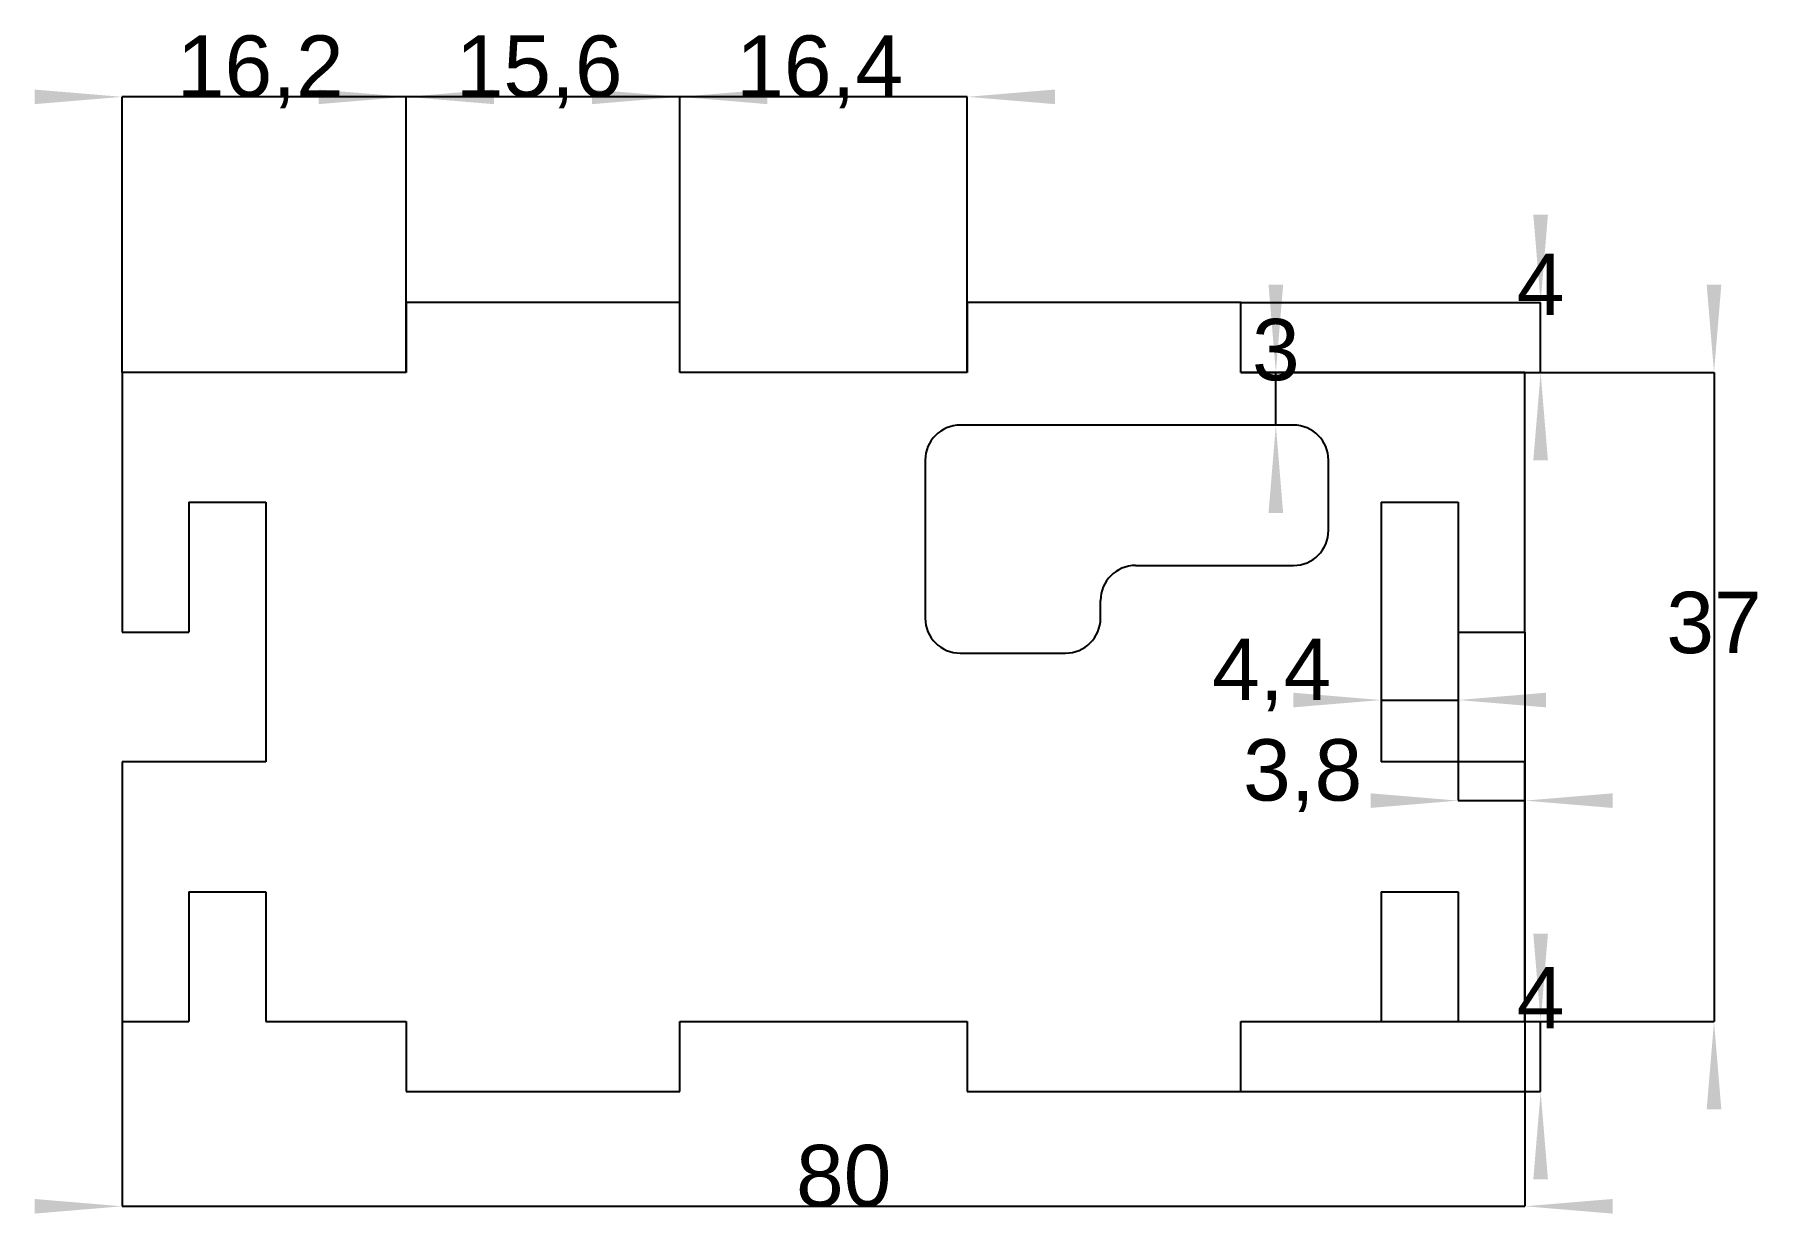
# Model space of a CAD drawing. Header units: millimetres. Extents: x 105 to 203.4, y 89.9 to 157.8.
import ezdxf
from ezdxf.enums import TextEntityAlignment as Align

# ---------------------------------------------------------------- set-up
doc = ezdxf.new("R2010")
doc.units = ezdxf.units.MM
doc.layers.get('0').update_dxf_attribs({"linetype": 'CONTINUOUS'})
for name, color, linetype in [('Dimension045', 7, 'CONTINUOUS'), ('Dimension046', 7, 'CONTINUOUS'), ('Dimension047', 7, 'CONTINUOUS'), ('Dimension048', 7, 'CONTINUOUS'), ('Dimension049', 7, 'CONTINUOUS'), ('Dimension050', 7, 'CONTINUOUS'), ('Dimension051', 7, 'CONTINUOUS'), ('Dimension052', 7, 'CONTINUOUS'), ('Dimension053', 7, 'CONTINUOUS'), ('Dimension054', 7, 'CONTINUOUS'), ('View003', 7, 'CONTINUOUS')]:
    doc.layers.add(name, color=color, linetype=linetype)
doc.styles.get("Standard").update_dxf_attribs({"font": 'arial.ttf'})
doc.dimstyles.get("Standard").update_dxf_attribs({"dimscale": 0, "dimtxt": 2.5, "dimasz": 2.5, "dimexe": 1.25, "dimexo": 0.625, "dimtad": 1, "dimtxsty": 'STANDARD', "dimcen": 2.5, "dimazin": 3, "dimtfac": 1, "dimtmove": 0, "dimatfit": 3})

# ---------------------------------------------------------------- blocks, each defined once
blk = doc.blocks.new('*Dimension045')
at = {"color": 0}
for points in [[(175.381, 143.5), (176.214, 143.5), (175.798, 138.5)], [(175.381, 130.5), (176.214, 130.5), (175.798, 135.5)]]:
    blk.add_solid(points, dxfattribs=at)
at = {"layer": 'Dimension045'}
for p, q in [((176.8, 138.5), (175.798, 138.5)), ((175.798, 135.5), (175.798, 138.5)), ((176.8, 135.5), (175.798, 135.5))]:
    blk.add_line(p, q, dxfattribs=at)
blk.add_text('3', height=3.5, dxfattribs=at).set_placement((175.798, 138.056), align=Align.CENTER)
blk = doc.blocks.new('*Dimension046')
at = {"color": 0}
for points in [[(201.205, 143.5), (200.371, 143.5), (200.788, 138.5)], [(201.205, 96.5), (200.371, 96.5), (200.788, 101.5)]]:
    blk.add_solid(points, dxfattribs=at)
at = {"layer": 'Dimension046'}
for p, q in [((190, 138.5), (200.788, 138.5)), ((200.788, 138.5), (200.788, 101.5)), ((190, 101.5), (200.788, 101.5))]:
    blk.add_line(p, q, dxfattribs=at)
blk.add_text('37', height=3.5, dxfattribs=at).set_placement((200.788, 122.5), align=Align.CENTER)
blk = doc.blocks.new('*Dimension047')
at = {"color": 0}
for points in [[(191.316, 147.5), (190.482, 147.5), (190.899, 142.5)], [(191.316, 133.5), (190.482, 133.5), (190.899, 138.5)]]:
    blk.add_solid(points, dxfattribs=at)
at = {"layer": 'Dimension047'}
for p, q in [((173.8, 142.5), (190.899, 142.5)), ((190.899, 138.5), (190.899, 142.5)), ((173.8, 138.5), (190.899, 138.5))]:
    blk.add_line(p, q, dxfattribs=at)
blk.add_text('4', height=3.5, dxfattribs=at).set_placement((190.899, 141.778), align=Align.CENTER)
blk = doc.blocks.new('*Dimension048')
at = {"color": 0}
for points in [[(191.316, 106.5), (190.482, 106.5), (190.899, 101.5)], [(191.316, 92.5), (190.482, 92.5), (190.899, 97.5)]]:
    blk.add_solid(points, dxfattribs=at)
at = {"layer": 'Dimension048'}
for p, q in [((173.8, 101.5), (190.899, 101.5)), ((190.899, 97.5), (190.899, 101.5)), ((173.8, 97.5), (190.899, 97.5))]:
    blk.add_line(p, q, dxfattribs=at)
blk.add_text('4', height=3.5, dxfattribs=at).set_placement((190.899, 101.112), align=Align.CENTER)
blk = doc.blocks.new('*Dimension049')
at = {"color": 0}
for points in [[(176.8, 119.41), (176.8, 120.244), (181.8, 119.827)], [(191.2, 119.41), (191.2, 120.244), (186.2, 119.827)]]:
    blk.add_solid(points, dxfattribs=at)
at = {"layer": 'Dimension049'}
for p, q in [((181.8, 131.1), (181.8, 119.827)), ((186.2, 131.1), (186.2, 119.827)), ((181.8, 119.827), (186.2, 119.827))]:
    blk.add_line(p, q, dxfattribs=at)
blk.add_text('4,4', height=3.5, dxfattribs=at).set_placement((175.56, 119.827), align=Align.CENTER)
blk = doc.blocks.new('*Dimension050')
at = {"color": 0}
for points in [[(181.2, 113.676), (181.2, 114.509), (186.2, 114.093)], [(195, 113.676), (195, 114.509), (190, 114.093)]]:
    blk.add_solid(points, dxfattribs=at)
at = {"layer": 'Dimension050'}
for p, q in [((186.2, 123.7), (186.2, 114.093)), ((190, 123.7), (190, 114.093)), ((186.2, 114.093), (190, 114.093))]:
    blk.add_line(p, q, dxfattribs=at)
blk.add_text('3,8', height=3.5, dxfattribs=at).set_placement((177.328, 114.093), align=Align.CENTER)
blk = doc.blocks.new('*Dimension051')
at = {"color": 0}
for points in [[(105, 154.634), (105, 153.801), (110, 154.218)], [(131.2, 154.634), (131.2, 153.801), (126.2, 154.218)]]:
    blk.add_solid(points, dxfattribs=at)
at = {"layer": 'Dimension051'}
for p, q in [((110, 138.5), (110, 154.218)), ((126.2, 154.218), (110, 154.218)), ((126.2, 138.5), (126.2, 154.218))]:
    blk.add_line(p, q, dxfattribs=at)
blk.add_text('16,2', height=3.5, dxfattribs=at).set_placement((117.878, 154.218), align=Align.CENTER)
blk = doc.blocks.new('*Dimension052')
at = {"color": 0}
for points in [[(121.2, 154.634), (121.2, 153.801), (126.2, 154.218)], [(146.8, 154.634), (146.8, 153.801), (141.8, 154.218)]]:
    blk.add_solid(points, dxfattribs=at)
at = {"layer": 'Dimension052'}
for p, q in [((126.2, 142.5), (126.2, 154.218)), ((141.8, 154.218), (126.2, 154.218)), ((141.8, 142.5), (141.8, 154.218))]:
    blk.add_line(p, q, dxfattribs=at)
blk.add_text('15,6', height=3.5, dxfattribs=at).set_placement((133.778, 154.218), align=Align.CENTER)
blk = doc.blocks.new('*Dimension053')
at = {"color": 0}
for points in [[(136.8, 154.634), (136.8, 153.801), (141.8, 154.218)], [(163.2, 154.634), (163.2, 153.801), (158.2, 154.218)]]:
    blk.add_solid(points, dxfattribs=at)
at = {"layer": 'Dimension053'}
for p, q in [((141.8, 138.5), (141.8, 154.218)), ((158.2, 154.218), (141.8, 154.218)), ((158.2, 138.5), (158.2, 154.218))]:
    blk.add_line(p, q, dxfattribs=at)
blk.add_text('16,4', height=3.5, dxfattribs=at).set_placement((149.778, 154.218), align=Align.CENTER)
blk = doc.blocks.new('*Dimension054')
at = {"color": 0}
for points in [[(105, 90.5479), (105, 91.3812), (110, 90.9645)], [(195, 90.5479), (195, 91.3812), (190, 90.9645)]]:
    blk.add_solid(points, dxfattribs=at)
at = {"layer": 'Dimension054'}
for p, q in [((110, 116.3), (110, 90.9645)), ((190, 116.3), (190, 90.9645)), ((110, 90.9645), (190, 90.9645))]:
    blk.add_line(p, q, dxfattribs=at)
blk.add_text('80', height=3.5, dxfattribs=at).set_placement((151.151, 90.9645), align=Align.CENTER)

msp = doc.modelspace()

# ---------------------------------------------------------------- linework, layer by layer
at = {"layer": 'View003'}
for p, q in [((141.8, 142.5), (126.2, 142.5)), ((126.2, 142.5), (126.2, 138.5)), ((141.8, 138.5), (141.8, 142.5)), ((173.8, 142.5), (158.2, 142.5)), ((158.2, 142.5), (158.2, 138.5)), ((173.8, 138.5), (173.8, 142.5)), ((126.2, 138.5), (110, 138.5)), ((110, 138.5), (110, 123.7)), ((158.2, 138.5), (141.8, 138.5)), ((190, 138.5), (173.8, 138.5)), ((190, 123.7), (190, 138.5)), ((176.8, 135.5), (157.8, 135.5)), ((155.8, 133.5), (155.8, 124.5)), ((178.8, 129.5), (178.8, 133.5)), ((113.8, 131.1), (118.2, 131.1)), ((113.8, 131.1), (113.8, 123.7)), ((118.2, 131.1), (118.2, 116.3)), ((181.8, 131.1), (181.8, 116.3)), ((181.8, 131.1), (186.2, 131.1)), ((186.2, 131.1), (186.2, 123.7)), ((167.8, 127.5), (176.8, 127.5)), ((165.8, 124.5), (165.8, 125.5)), ((110, 123.7), (113.8, 123.7)), ((186.2, 123.7), (190, 123.7)), ((157.8, 122.5), (163.8, 122.5)), ((110, 116.3), (110, 101.5)), ((118.2, 116.3), (110, 116.3)), ((190, 116.3), (181.8, 116.3)), ((190, 101.5), (190, 116.3)), ((113.8, 108.9), (118.2, 108.9)), ((113.8, 108.9), (113.8, 101.5)), ((118.2, 108.9), (118.2, 101.5)), ((181.8, 108.9), (186.2, 108.9)), ((181.8, 108.9), (181.8, 101.5)), ((186.2, 108.9), (186.2, 101.5)), ((110, 101.5), (113.8, 101.5)), ((118.2, 101.5), (126.2, 101.5)), ((126.2, 101.5), (126.2, 97.5)), ((141.8, 101.5), (158.2, 101.5)), ((141.8, 97.5), (141.8, 101.5)), ((158.2, 101.5), (158.2, 97.5)), ((173.8, 101.5), (181.8, 101.5)), ((173.8, 97.5), (173.8, 101.5)), ((186.2, 101.5), (190, 101.5)), ((126.2, 97.5), (141.8, 97.5)), ((158.2, 97.5), (173.8, 97.5))]:
    msp.add_line(p, q, dxfattribs=at)
for centre, start, end in [((157.8, 133.5), 90, 180), ((176.8, 133.5), 0, 90), ((176.8, 129.5), -90, 0), ((167.8, 125.5), 90, 180), ((157.8, 124.5), 180, -90), ((163.8, 124.5), -90, 0)]:
    msp.add_arc(centre, 2, start, end, dxfattribs=at)

# ---------------------------------------------------------------- dimensions: what is measured, and where the dimension line sits
at = {"layer": 'Dimension045'}
dim = msp.add_linear_dim(base=(175.798, 138.056), p1=(176.8, 135.5), p2=(176.8, 138.5), angle=90, text='3', dimstyle='STANDARD', dxfattribs=at)
dim.commit()
dim.dimension.update_dxf_attribs({"geometry": '*Dimension045', "text_midpoint": (180.798, 138.056)})
at = {"layer": 'Dimension046'}
dim = msp.add_linear_dim(base=(200.788, 122.5), p1=(190, 138.5), p2=(190, 101.5), angle=90, text='37', dimstyle='STANDARD', dxfattribs=at)
dim.commit()
dim.dimension.update_dxf_attribs({"geometry": '*Dimension046', "text_midpoint": (195.788, 122.5)})
at = {"layer": 'Dimension047'}
dim = msp.add_linear_dim(base=(190.899, 141.778), p1=(173.8, 138.5), p2=(173.8, 142.5), angle=90, text='4', dimstyle='STANDARD', dxfattribs=at)
dim.commit()
dim.dimension.update_dxf_attribs({"geometry": '*Dimension047', "text_midpoint": (195.899, 141.778)})
at = {"layer": 'Dimension048'}
dim = msp.add_linear_dim(base=(190.899, 101.112), p1=(173.8, 97.5), p2=(173.8, 101.5), angle=90, text='4', dimstyle='STANDARD', dxfattribs=at)
dim.commit()
dim.dimension.update_dxf_attribs({"geometry": '*Dimension048', "text_midpoint": (195.899, 101.112)})
at = {"layer": 'Dimension049'}
dim = msp.add_linear_dim(base=(175.56, 119.827), p1=(181.8, 131.1), p2=(186.2, 131.1), text='4,4', dimstyle='STANDARD', dxfattribs=at)
dim.commit()
dim.dimension.update_dxf_attribs({"geometry": '*Dimension049', "text_midpoint": (175.56, 124.827)})
at = {"layer": 'Dimension050'}
dim = msp.add_linear_dim(base=(177.328, 114.093), p1=(186.2, 123.7), p2=(190, 123.7), text='3,8', dimstyle='STANDARD', dxfattribs=at)
dim.commit()
dim.dimension.update_dxf_attribs({"geometry": '*Dimension050', "text_midpoint": (177.328, 119.093)})
at = {"layer": 'Dimension051'}
dim = msp.add_linear_dim(base=(117.878, 154.218), p1=(126.2, 138.5), p2=(110, 138.5), text='16,2', dimstyle='STANDARD', dxfattribs=at)
dim.commit()
dim.dimension.update_dxf_attribs({"geometry": '*Dimension051', "text_midpoint": (117.878, 149.218)})
at = {"layer": 'Dimension052'}
dim = msp.add_linear_dim(base=(133.778, 154.218), p1=(141.8, 142.5), p2=(126.2, 142.5), text='15,6', dimstyle='STANDARD', dxfattribs=at)
dim.commit()
dim.dimension.update_dxf_attribs({"geometry": '*Dimension052', "text_midpoint": (133.778, 149.218)})
at = {"layer": 'Dimension053'}
dim = msp.add_linear_dim(base=(149.778, 154.218), p1=(158.2, 138.5), p2=(141.8, 138.5), text='16,4', dimstyle='STANDARD', dxfattribs=at)
dim.commit()
dim.dimension.update_dxf_attribs({"geometry": '*Dimension053', "text_midpoint": (149.778, 149.218)})
at = {"layer": 'Dimension054'}
dim = msp.add_linear_dim(base=(151.151, 90.965), p1=(110, 116.3), p2=(190, 116.3), text='80', dimstyle='STANDARD', dxfattribs=at)
dim.commit()
dim.dimension.update_dxf_attribs({"geometry": '*Dimension054', "text_midpoint": (151.151, 95.965)})

doc.saveas('drawing.dxf')
